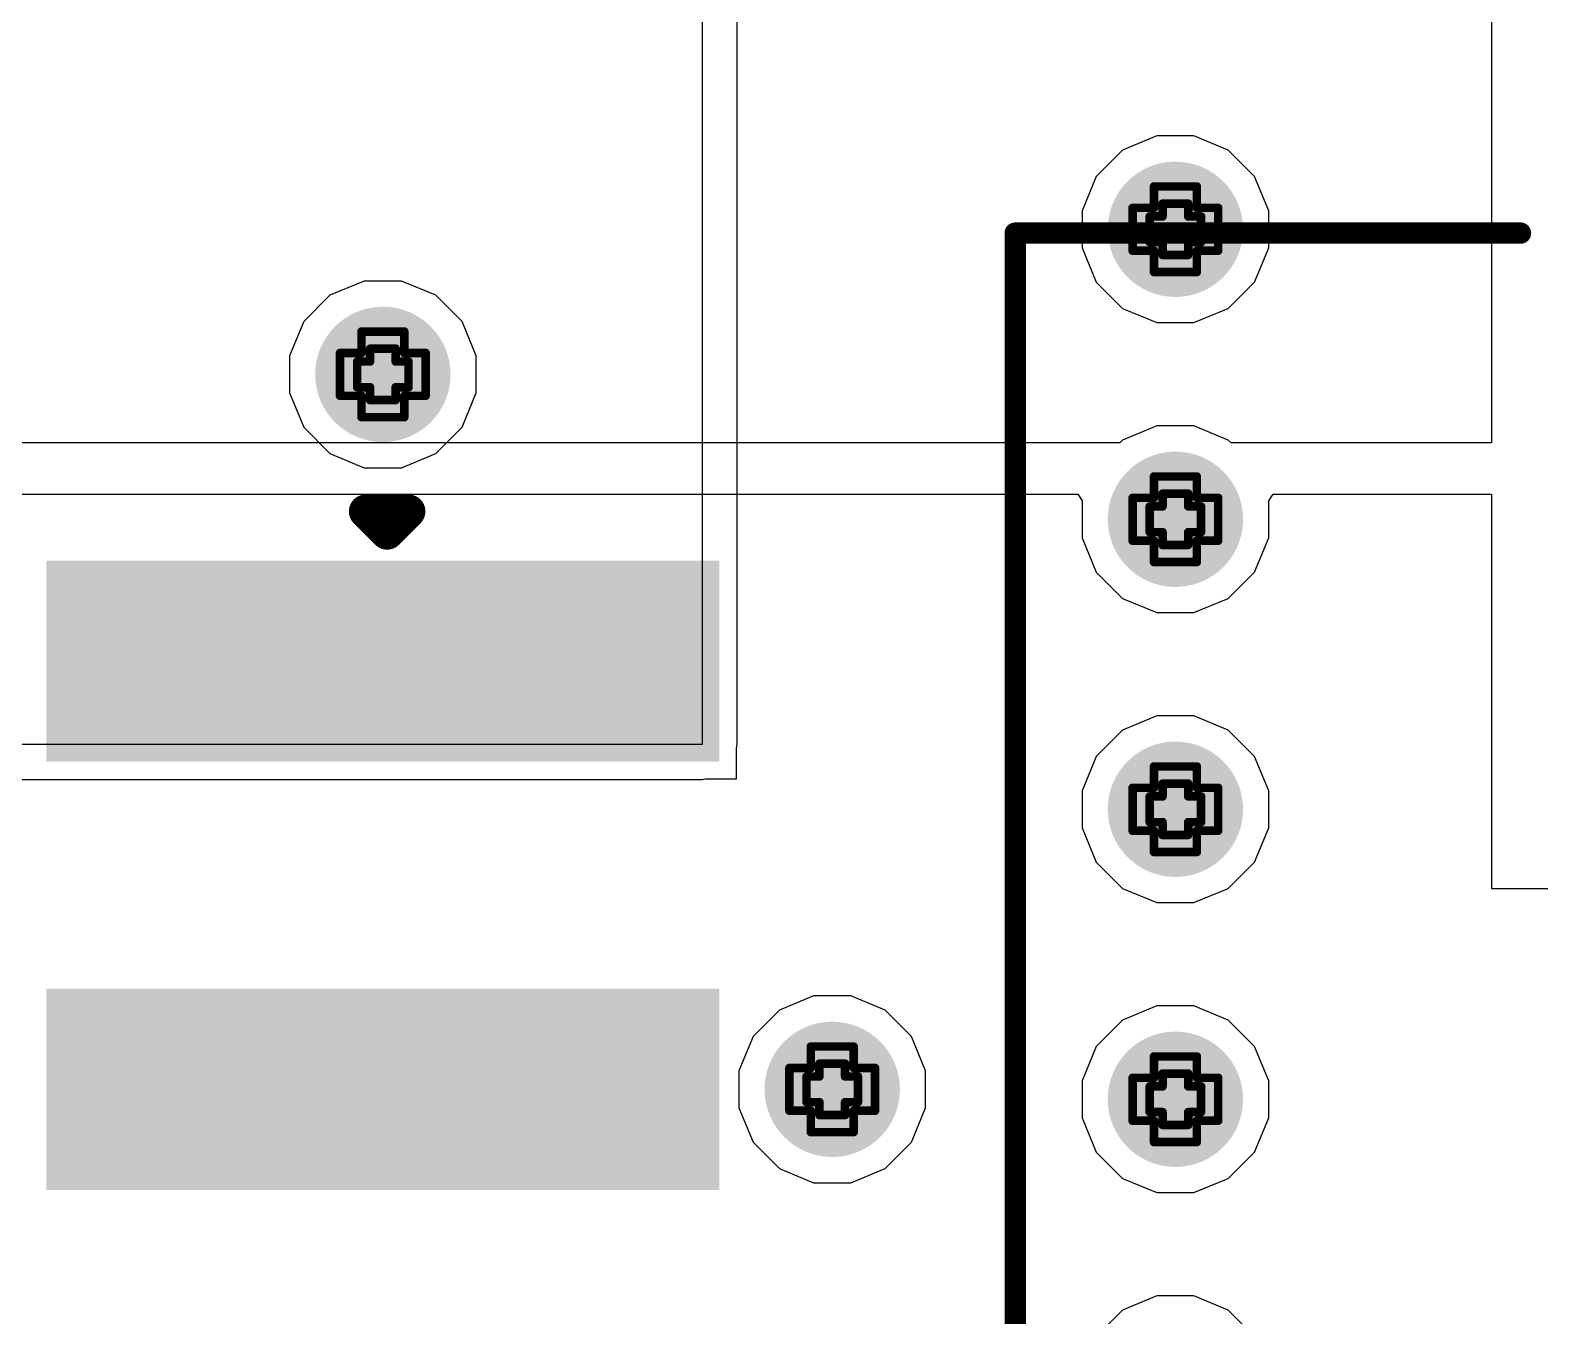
# Model space of a CAD drawing. Header units: inches. Extents: x -7 to 5163, y -3 to 5149.
# Drawn here: x 18.36 to 27.31, y 114.89 to 122.51 of the extents above; entities that cross this region are included whole.
import ezdxf

# ---------------------------------------------------------------- set-up
doc = ezdxf.new("R2010")
doc.units = ezdxf.units.IN
for name, color, linetype in [('Bottom Layer', 5, 'Continuous'), ('Bottom Solder', 6, 'Continuous'), ('Drill Drawing', 1, 'Continuous'), ('GND', 76, 'Continuous'), ('PWR', 16, 'Continuous'), ('Top Layer', 1, 'Continuous'), ('Top Overlay', 2, 'Continuous'), ('Top Paste', 8, 'Continuous'), ('Top Solder', 216, 'Continuous'), ('Via Holes', 16, 'Continuous')]:
    doc.layers.add(name, color=color, linetype=linetype)

# ---------------------------------------------------------------- blocks, each defined once
blk = doc.blocks.new('TO_263__DDPAK_3__5')
at = {"layer": 'Top Layer'}
for points in [[(-3.035, -7.335), (-3.035, -3.545), (-2.045, -3.545), (-2.045, -7.335)], [(-0.495, -7.335), (-0.495, -3.545), (0.495, -3.545), (0.495, -7.335)]]:
    blk.add_hatch(color=1, dxfattribs=at).paths.add_polyline_path(points)
at = {"layer": 'Top Paste'}
for points in [[(-3.035, -7.335), (-3.035, -3.545), (-2.045, -3.545), (-2.045, -7.335)], [(-0.495, -7.335), (-0.495, -3.545), (0.495, -3.545), (0.495, -7.335)]]:
    blk.add_hatch(color=8, dxfattribs=at).paths.add_polyline_path(points)
at = {"layer": 'Top Solder'}
for points in [[(-3.1366, -7.4366), (-3.1366, -3.4434), (-1.9434, -3.4434), (-1.9434, -7.4366)], [(-0.5966, -7.4366), (-0.5966, -3.4434), (0.5966, -3.4434), (0.5966, -7.4366)]]:
    blk.add_hatch(color=216, dxfattribs=at).paths.add_polyline_path(points)
at = {"layer": 'Top Overlay'}
for points, const_width in [([(-5.08, -1.688), (-5.08, 1.31)], 0.127), ([(5.08, -1.688), (-5.08, -1.688)], 0.127), ([(-3.302, -5.4146), (-3.429, -5.2876)], 0.2), ([(-3.429, -5.5416), (-3.429, -5.2876)], 0.2), ([(-3.429, -5.5416), (-3.302, -5.4146)], 0.2)]:
    blk.add_lwpolyline(points, dxfattribs=dict(at, const_width=const_width))
for points, const_width in [([(-5.1117, 1.31, 1), (-5.0483, 1.31, 1)], 0.0635), ([(-5.1117, -1.688, 1), (-5.0483, -1.688, 1)], 0.0635), ([(-5.1117, -1.688, 1), (-5.0483, -1.688, 1)], 0.0635), ([(-3.479, -5.2876, 1), (-3.379, -5.2876, 1)], 0.1), ([(-3.479, -5.2876, 1), (-3.379, -5.2876, 1)], 0.1), ([(-3.352, -5.4146, 1), (-3.252, -5.4146, 1)], 0.1), ([(-3.352, -5.4146, 1), (-3.252, -5.4146, 1)], 0.1), ([(-3.479, -5.5416, 1), (-3.379, -5.5416, 1)], 0.1), ([(-3.479, -5.5416, 1), (-3.379, -5.5416, 1)], 0.1)]:
    blk.add_lwpolyline(points, format="xyb", close=True, dxfattribs=dict(at, const_width=const_width))

msp = doc.modelspace()

# ---------------------------------------------------------------- hatches: boundary and pattern name
at = {"layer": 'Bottom Layer'}
h = msp.add_hatch(color=5, dxfattribs=at)
edge = h.paths.add_edge_path()
edge.add_arc((25.1501, 121.3331), 0.3, 0, 360)
h = msp.add_hatch(color=5, dxfattribs=at)
edge = h.paths.add_edge_path()
edge.add_arc((20.4477, 120.4722), 0.3, 0, 360)
h = msp.add_hatch(color=5, dxfattribs=at)
edge = h.paths.add_edge_path()
edge.add_arc((25.1501, 119.6125), 0.3, 0, 360)
h = msp.add_hatch(color=5, dxfattribs=at)
edge = h.paths.add_edge_path()
edge.add_arc((25.1501, 117.892), 0.3, 0, 360)
h = msp.add_hatch(color=5, dxfattribs=at)
edge = h.paths.add_edge_path()
edge.add_arc((23.114, 116.2304), 0.3, 0, 360)
h = msp.add_hatch(color=5, dxfattribs=at)
edge = h.paths.add_edge_path()
edge.add_arc((25.1501, 116.1715), 0.3, 0, 360)
at = {"layer": 'Bottom Solder'}
h = msp.add_hatch(color=6, dxfattribs=at)
edge = h.paths.add_edge_path()
edge.add_arc((25.1501, 121.3331), 0.4016, 0, 360)
h = msp.add_hatch(color=6, dxfattribs=at)
edge = h.paths.add_edge_path()
edge.add_arc((20.4477, 120.4722), 0.4016, 0, 360)
h = msp.add_hatch(color=6, dxfattribs=at)
edge = h.paths.add_edge_path()
edge.add_arc((25.1501, 119.6125), 0.4016, 0, 360)
h = msp.add_hatch(color=6, dxfattribs=at)
edge = h.paths.add_edge_path()
edge.add_arc((25.1501, 117.892), 0.4016, 0, 360)
h = msp.add_hatch(color=6, dxfattribs=at)
edge = h.paths.add_edge_path()
edge.add_arc((23.114, 116.2304), 0.4016, 0, 360)
h = msp.add_hatch(color=6, dxfattribs=at)
edge = h.paths.add_edge_path()
edge.add_arc((25.1501, 116.1715), 0.4016, 0, 360)
at = {"layer": 'GND'}
h = msp.add_hatch(color=76, dxfattribs=at)
edge = h.paths.add_edge_path()
edge.add_arc((25.1501, 121.3331), 0.3, 0, 360)
h = msp.add_hatch(color=76, dxfattribs=at)
edge = h.paths.add_edge_path()
edge.add_arc((20.4477, 120.4722), 0.3, 0, 360)
h = msp.add_hatch(color=76, dxfattribs=at)
edge = h.paths.add_edge_path()
edge.add_arc((25.1501, 119.6125), 0.3, 0, 360)
h = msp.add_hatch(color=76, dxfattribs=at)
edge = h.paths.add_edge_path()
edge.add_arc((25.1501, 117.892), 0.3, 0, 360)
h = msp.add_hatch(color=76, dxfattribs=at)
edge = h.paths.add_edge_path()
edge.add_arc((23.114, 116.2304), 0.3, 0, 360)
h = msp.add_hatch(color=76, dxfattribs=at)
edge = h.paths.add_edge_path()
edge.add_arc((25.1501, 116.1715), 0.3, 0, 360)
at = {"layer": 'PWR'}
h = msp.add_hatch(color=16, dxfattribs=at)
edge = h.paths.add_edge_path()
edge.add_arc((25.1501, 121.3331), 0.3, 0, 360)
h = msp.add_hatch(color=16, dxfattribs=at)
edge = h.paths.add_edge_path()
edge.add_arc((20.4477, 120.4722), 0.3, 0, 360)
h = msp.add_hatch(color=16, dxfattribs=at)
edge = h.paths.add_edge_path()
edge.add_arc((25.1501, 119.6125), 0.3, 0, 360)
h = msp.add_hatch(color=16, dxfattribs=at)
edge = h.paths.add_edge_path()
edge.add_arc((25.1501, 117.892), 0.3, 0, 360)
h = msp.add_hatch(color=16, dxfattribs=at)
edge = h.paths.add_edge_path()
edge.add_arc((23.114, 116.2304), 0.3, 0, 360)
h = msp.add_hatch(color=16, dxfattribs=at)
edge = h.paths.add_edge_path()
edge.add_arc((25.1501, 116.1715), 0.3, 0, 360)
at = {"layer": 'Top Layer'}
h = msp.add_hatch(color=1, dxfattribs=at)
edge = h.paths.add_edge_path()
edge.add_arc((25.1501, 121.3331), 0.3, 0, 360)
h = msp.add_hatch(color=1, dxfattribs=at)
edge = h.paths.add_edge_path()
edge.add_arc((20.4477, 120.4722), 0.3, 0, 360)
h = msp.add_hatch(color=1, dxfattribs=at)
edge = h.paths.add_edge_path()
edge.add_arc((25.1501, 119.6125), 0.3, 0, 360)
h = msp.add_hatch(color=1, dxfattribs=at)
edge = h.paths.add_edge_path()
edge.add_arc((25.1501, 117.892), 0.3, 0, 360)
h = msp.add_hatch(color=1, dxfattribs=at)
edge = h.paths.add_edge_path()
edge.add_arc((23.114, 116.2304), 0.3, 0, 360)
h = msp.add_hatch(color=1, dxfattribs=at)
edge = h.paths.add_edge_path()
edge.add_arc((25.1501, 116.1715), 0.3, 0, 360)
at = {"layer": 'Top Solder'}
h = msp.add_hatch(color=216, dxfattribs=at)
edge = h.paths.add_edge_path()
edge.add_arc((25.1501, 121.3331), 0.4016, 0, 360)
h = msp.add_hatch(color=216, dxfattribs=at)
edge = h.paths.add_edge_path()
edge.add_arc((20.4477, 120.4722), 0.4016, 0, 360)
h = msp.add_hatch(color=216, dxfattribs=at)
edge = h.paths.add_edge_path()
edge.add_arc((25.1501, 119.6125), 0.4016, 0, 360)
h = msp.add_hatch(color=216, dxfattribs=at)
edge = h.paths.add_edge_path()
edge.add_arc((25.1501, 117.892), 0.4016, 0, 360)
h = msp.add_hatch(color=216, dxfattribs=at)
edge = h.paths.add_edge_path()
edge.add_arc((23.114, 116.2304), 0.4016, 0, 360)
h = msp.add_hatch(color=216, dxfattribs=at)
edge = h.paths.add_edge_path()
edge.add_arc((25.1501, 116.1715), 0.4016, 0, 360)
at = {"layer": 'Via Holes'}
h = msp.add_hatch(color=7, dxfattribs=at)
edge = h.paths.add_edge_path()
edge.add_arc((25.1501, 121.3331), 0.15, 0, 360)
h = msp.add_hatch(color=7, dxfattribs=at)
edge = h.paths.add_edge_path()
edge.add_arc((20.4477, 120.4722), 0.15, 0, 360)
h = msp.add_hatch(color=7, dxfattribs=at)
edge = h.paths.add_edge_path()
edge.add_arc((25.1501, 119.6125), 0.15, 0, 360)
h = msp.add_hatch(color=7, dxfattribs=at)
edge = h.paths.add_edge_path()
edge.add_arc((25.1501, 117.892), 0.15, 0, 360)
h = msp.add_hatch(color=7, dxfattribs=at)
edge = h.paths.add_edge_path()
edge.add_arc((23.114, 116.2304), 0.15, 0, 360)
h = msp.add_hatch(color=7, dxfattribs=at)
edge = h.paths.add_edge_path()
edge.add_arc((25.1501, 116.1715), 0.15, 0, 360)

# ---------------------------------------------------------------- linework, layer by layer
at = {"layer": 'Bottom Layer'}
for p, q in [((20.3375, 121.0262), (20.1338, 120.9419)), ((20.5579, 121.0262), (20.3375, 121.0262)), ((20.7615, 120.9419), (20.5579, 121.0262)), ((20.1338, 120.9419), (19.978, 120.786)), ((20.9173, 120.786), (20.7615, 120.9419)), ((19.978, 120.786), (19.8937, 120.5824)), ((21.0017, 120.5824), (20.9173, 120.786)), ((19.8937, 120.5824), (19.8937, 120.362)), ((21.0017, 120.362), (21.0017, 120.5824)), ((19.8937, 120.362), (19.978, 120.1584)), ((20.9173, 120.1584), (21.0017, 120.362)), ((19.978, 120.1584), (20.1338, 120.0025)), ((20.7615, 120.0025), (20.9173, 120.1584)), ((20.1338, 120.0025), (20.3375, 119.9182)), ((20.5579, 119.9182), (20.7615, 120.0025)), ((20.3375, 119.9182), (20.5579, 119.9182))]:
    msp.add_line(p, q, dxfattribs=at)
at = {"layer": 'Drill Drawing', "const_width": 0.0508}
for points in [[(25.0231, 121.4601), (25.0231, 121.5871)], [(25.0231, 121.5871), (25.2771, 121.5871)], [(25.2771, 121.4601), (25.2771, 121.5871)], [(24.8961, 121.2061), (24.8961, 121.4601)], [(24.8961, 121.4601), (25.0231, 121.4601)], [(25.0739, 121.4093), (25.0739, 121.4855)], [(25.0739, 121.4855), (25.2263, 121.4855)], [(25.2263, 121.4093), (25.2263, 121.4855)], [(25.2771, 121.4601), (25.4041, 121.4601)], [(25.4041, 121.2061), (25.4041, 121.4601)], [(24.9977, 121.2569), (24.9977, 121.4093)], [(24.9977, 121.4093), (25.0739, 121.4093)], [(25.2263, 121.4093), (25.3025, 121.4093)], [(25.3025, 121.2569), (25.3025, 121.4093)], [(24.9977, 121.2569), (25.0739, 121.2569)], [(25.0739, 121.1807), (25.0739, 121.2569)], [(25.2263, 121.2569), (25.3025, 121.2569)], [(25.2263, 121.1807), (25.2263, 121.2569)], [(24.8961, 121.2061), (25.0231, 121.2061)], [(25.0231, 121.0791), (25.0231, 121.2061)], [(25.0739, 121.1807), (25.2263, 121.1807)], [(25.2771, 121.2061), (25.4041, 121.2061)], [(25.2771, 121.0791), (25.2771, 121.2061)], [(25.0231, 121.0791), (25.2771, 121.0791)], [(20.3207, 120.5992), (20.3207, 120.7262)], [(20.3207, 120.7262), (20.5747, 120.7262)], [(20.5747, 120.5992), (20.5747, 120.7262)], [(20.1937, 120.3452), (20.1937, 120.5992)], [(20.1937, 120.5992), (20.3207, 120.5992)], [(20.2953, 120.396), (20.2953, 120.5484)], [(20.2953, 120.5484), (20.3715, 120.5484)], [(20.3715, 120.5484), (20.3715, 120.6246)], [(20.3715, 120.6246), (20.5239, 120.6246)], [(20.5239, 120.5484), (20.5239, 120.6246)], [(20.5239, 120.5484), (20.6001, 120.5484)], [(20.5747, 120.5992), (20.7017, 120.5992)], [(20.6001, 120.396), (20.6001, 120.5484)], [(20.7017, 120.3452), (20.7017, 120.5992)], [(20.2953, 120.396), (20.3715, 120.396)], [(20.3715, 120.3198), (20.3715, 120.396)], [(20.5239, 120.396), (20.6001, 120.396)], [(20.5239, 120.3198), (20.5239, 120.396)], [(20.1937, 120.3452), (20.3207, 120.3452)], [(20.3207, 120.2182), (20.3207, 120.3452)], [(20.3715, 120.3198), (20.5239, 120.3198)], [(20.5747, 120.3452), (20.7017, 120.3452)], [(20.5747, 120.2182), (20.5747, 120.3452)], [(20.3207, 120.2182), (20.5747, 120.2182)], [(25.0231, 119.7395), (25.0231, 119.8665)], [(25.0231, 119.8665), (25.2771, 119.8665)], [(25.2771, 119.7395), (25.2771, 119.8665)], [(24.8961, 119.4855), (24.8961, 119.7395)], [(24.8961, 119.7395), (25.0231, 119.7395)], [(25.0739, 119.6887), (25.0739, 119.7649)], [(25.0739, 119.7649), (25.2263, 119.7649)], [(25.2263, 119.6887), (25.2263, 119.7649)], [(25.2771, 119.7395), (25.4041, 119.7395)], [(25.4041, 119.4855), (25.4041, 119.7395)], [(24.9977, 119.5363), (24.9977, 119.6887)], [(24.9977, 119.6887), (25.0739, 119.6887)], [(25.2263, 119.6887), (25.3025, 119.6887)], [(25.3025, 119.5363), (25.3025, 119.6887)], [(24.8961, 119.4855), (25.0231, 119.4855)], [(24.9977, 119.5363), (25.0739, 119.5363)], [(25.0231, 119.3585), (25.0231, 119.4855)], [(25.0739, 119.4601), (25.0739, 119.5363)], [(25.2263, 119.5363), (25.3025, 119.5363)], [(25.2263, 119.4601), (25.2263, 119.5363)], [(25.2771, 119.4855), (25.4041, 119.4855)], [(25.2771, 119.3585), (25.2771, 119.4855)], [(25.0739, 119.4601), (25.2263, 119.4601)], [(25.0231, 119.3585), (25.2771, 119.3585)], [(25.0231, 118.019), (25.0231, 118.146)], [(25.0231, 118.146), (25.2771, 118.146)], [(25.2771, 118.019), (25.2771, 118.146)], [(25.0739, 117.9682), (25.0739, 118.0444)], [(25.0739, 118.0444), (25.2263, 118.0444)], [(25.2263, 117.9682), (25.2263, 118.0444)], [(24.8961, 117.765), (24.8961, 118.019)], [(24.8961, 118.019), (25.0231, 118.019)], [(24.9977, 117.8158), (24.9977, 117.9682)], [(24.9977, 117.9682), (25.0739, 117.9682)], [(25.2263, 117.9682), (25.3025, 117.9682)], [(25.2771, 118.019), (25.4041, 118.019)], [(25.3025, 117.8158), (25.3025, 117.9682)], [(25.4041, 117.765), (25.4041, 118.019)], [(24.8961, 117.765), (25.0231, 117.765)], [(24.9977, 117.8158), (25.0739, 117.8158)], [(25.0231, 117.638), (25.0231, 117.765)], [(25.0739, 117.7396), (25.0739, 117.8158)], [(25.2263, 117.8158), (25.3025, 117.8158)], [(25.2263, 117.7396), (25.2263, 117.8158)], [(25.2771, 117.765), (25.4041, 117.765)], [(25.2771, 117.638), (25.2771, 117.765)], [(25.0739, 117.7396), (25.2263, 117.7396)], [(25.0231, 117.638), (25.2771, 117.638)], [(22.987, 116.3574), (22.987, 116.4844)], [(22.987, 116.4844), (23.241, 116.4844)], [(23.241, 116.3574), (23.241, 116.4844)], [(25.0231, 116.2985), (25.0231, 116.4255)], [(25.0231, 116.4255), (25.2771, 116.4255)], [(25.2771, 116.2985), (25.2771, 116.4255)], [(22.86, 116.1034), (22.86, 116.3574)], [(22.86, 116.3574), (22.987, 116.3574)], [(23.0378, 116.3066), (23.0378, 116.3828)], [(23.0378, 116.3828), (23.1902, 116.3828)], [(23.1902, 116.3066), (23.1902, 116.3828)], [(23.241, 116.3574), (23.368, 116.3574)], [(23.368, 116.1034), (23.368, 116.3574)], [(22.9616, 116.1542), (22.9616, 116.3066)], [(22.9616, 116.3066), (23.0378, 116.3066)], [(23.1902, 116.3066), (23.2664, 116.3066)], [(23.2664, 116.1542), (23.2664, 116.3066)], [(24.8961, 116.0445), (24.8961, 116.2985)], [(24.8961, 116.2985), (25.0231, 116.2985)], [(24.9977, 116.0953), (24.9977, 116.2477)], [(24.9977, 116.2477), (25.0739, 116.2477)], [(25.0739, 116.2477), (25.0739, 116.3239)], [(25.0739, 116.3239), (25.2263, 116.3239)], [(25.2263, 116.2477), (25.2263, 116.3239)], [(25.2263, 116.2477), (25.3025, 116.2477)], [(25.2771, 116.2985), (25.4041, 116.2985)], [(25.3025, 116.0953), (25.3025, 116.2477)], [(25.4041, 116.0445), (25.4041, 116.2985)], [(22.9616, 116.1542), (23.0378, 116.1542)], [(23.0378, 116.078), (23.0378, 116.1542)], [(23.1902, 116.1542), (23.2664, 116.1542)], [(23.1902, 116.078), (23.1902, 116.1542)], [(22.86, 116.1034), (22.987, 116.1034)], [(22.987, 115.9764), (22.987, 116.1034)], [(23.0378, 116.078), (23.1902, 116.078)], [(23.241, 116.1034), (23.368, 116.1034)], [(23.241, 115.9764), (23.241, 116.1034)], [(24.9977, 116.0953), (25.0739, 116.0953)], [(25.0739, 116.0191), (25.0739, 116.0953)], [(25.2263, 116.0953), (25.3025, 116.0953)], [(25.2263, 116.0191), (25.2263, 116.0953)], [(22.987, 115.9764), (23.241, 115.9764)], [(24.8961, 116.0445), (25.0231, 116.0445)], [(25.0231, 115.9175), (25.0231, 116.0445)], [(25.0739, 116.0191), (25.2263, 116.0191)], [(25.2771, 116.0445), (25.4041, 116.0445)], [(25.2771, 115.9175), (25.2771, 116.0445)], [(25.0231, 115.9175), (25.2771, 115.9175)]]:
    msp.add_lwpolyline(points, dxfattribs=at)
at = {"layer": 'Drill Drawing', "const_width": 0.0254}
for points in [[(25.0104, 121.5871, 1), (25.0358, 121.5871, 1)], [(25.0104, 121.5871, 1), (25.0358, 121.5871, 1)], [(25.2644, 121.5871, 1), (25.2898, 121.5871, 1)], [(25.2644, 121.5871, 1), (25.2898, 121.5871, 1)], [(24.8834, 121.4601, 1), (24.9088, 121.4601, 1)], [(24.8834, 121.4601, 1), (24.9088, 121.4601, 1)], [(25.0104, 121.4601, 1), (25.0358, 121.4601, 1)], [(25.0104, 121.4601, 1), (25.0358, 121.4601, 1)], [(25.0612, 121.4855, 1), (25.0866, 121.4855, 1)], [(25.0612, 121.4855, 1), (25.0866, 121.4855, 1)], [(25.2136, 121.4855, 1), (25.239, 121.4855, 1)], [(25.2136, 121.4855, 1), (25.239, 121.4855, 1)], [(25.2644, 121.4601, 1), (25.2898, 121.4601, 1)], [(25.2644, 121.4601, 1), (25.2898, 121.4601, 1)], [(25.3914, 121.4601, 1), (25.4168, 121.4601, 1)], [(25.3914, 121.4601, 1), (25.4168, 121.4601, 1)], [(24.985, 121.4093, 1), (25.0104, 121.4093, 1)], [(24.985, 121.4093, 1), (25.0104, 121.4093, 1)], [(25.0612, 121.4093, 1), (25.0866, 121.4093, 1)], [(25.0612, 121.4093, 1), (25.0866, 121.4093, 1)], [(25.2136, 121.4093, 1), (25.239, 121.4093, 1)], [(25.2136, 121.4093, 1), (25.239, 121.4093, 1)], [(25.2898, 121.4093, 1), (25.3152, 121.4093, 1)], [(25.2898, 121.4093, 1), (25.3152, 121.4093, 1)], [(24.985, 121.2569, 1), (25.0104, 121.2569, 1)], [(24.985, 121.2569, 1), (25.0104, 121.2569, 1)], [(25.0612, 121.2569, 1), (25.0866, 121.2569, 1)], [(25.0612, 121.2569, 1), (25.0866, 121.2569, 1)], [(25.2136, 121.2569, 1), (25.239, 121.2569, 1)], [(25.2136, 121.2569, 1), (25.239, 121.2569, 1)], [(25.2898, 121.2569, 1), (25.3152, 121.2569, 1)], [(25.2898, 121.2569, 1), (25.3152, 121.2569, 1)], [(24.8834, 121.2061, 1), (24.9088, 121.2061, 1)], [(24.8834, 121.2061, 1), (24.9088, 121.2061, 1)], [(25.0104, 121.2061, 1), (25.0358, 121.2061, 1)], [(25.0104, 121.2061, 1), (25.0358, 121.2061, 1)], [(25.0612, 121.1807, 1), (25.0866, 121.1807, 1)], [(25.0612, 121.1807, 1), (25.0866, 121.1807, 1)], [(25.2136, 121.1807, 1), (25.239, 121.1807, 1)], [(25.2136, 121.1807, 1), (25.239, 121.1807, 1)], [(25.2644, 121.2061, 1), (25.2898, 121.2061, 1)], [(25.2644, 121.2061, 1), (25.2898, 121.2061, 1)], [(25.3914, 121.2061, 1), (25.4168, 121.2061, 1)], [(25.3914, 121.2061, 1), (25.4168, 121.2061, 1)], [(25.0104, 121.0791, 1), (25.0358, 121.0791, 1)], [(25.0104, 121.0791, 1), (25.0358, 121.0791, 1)], [(25.2644, 121.0791, 1), (25.2898, 121.0791, 1)], [(25.2644, 121.0791, 1), (25.2898, 121.0791, 1)], [(20.308, 120.7262, 1), (20.3334, 120.7262, 1)], [(20.308, 120.7262, 1), (20.3334, 120.7262, 1)], [(20.562, 120.7262, 1), (20.5874, 120.7262, 1)], [(20.562, 120.7262, 1), (20.5874, 120.7262, 1)], [(20.181, 120.5992, 1), (20.2064, 120.5992, 1)], [(20.181, 120.5992, 1), (20.2064, 120.5992, 1)], [(20.2826, 120.5484, 1), (20.308, 120.5484, 1)], [(20.2826, 120.5484, 1), (20.308, 120.5484, 1)], [(20.308, 120.5992, 1), (20.3334, 120.5992, 1)], [(20.308, 120.5992, 1), (20.3334, 120.5992, 1)], [(20.3588, 120.6246, 1), (20.3842, 120.6246, 1)], [(20.3588, 120.6246, 1), (20.3842, 120.6246, 1)], [(20.3588, 120.5484, 1), (20.3842, 120.5484, 1)], [(20.3588, 120.5484, 1), (20.3842, 120.5484, 1)], [(20.5112, 120.6246, 1), (20.5366, 120.6246, 1)], [(20.5112, 120.6246, 1), (20.5366, 120.6246, 1)], [(20.5112, 120.5484, 1), (20.5366, 120.5484, 1)], [(20.5112, 120.5484, 1), (20.5366, 120.5484, 1)], [(20.562, 120.5992, 1), (20.5874, 120.5992, 1)], [(20.562, 120.5992, 1), (20.5874, 120.5992, 1)], [(20.5874, 120.5484, 1), (20.6128, 120.5484, 1)], [(20.5874, 120.5484, 1), (20.6128, 120.5484, 1)], [(20.689, 120.5992, 1), (20.7144, 120.5992, 1)], [(20.689, 120.5992, 1), (20.7144, 120.5992, 1)], [(20.2826, 120.396, 1), (20.308, 120.396, 1)], [(20.2826, 120.396, 1), (20.308, 120.396, 1)], [(20.3588, 120.396, 1), (20.3842, 120.396, 1)], [(20.3588, 120.396, 1), (20.3842, 120.396, 1)], [(20.5112, 120.396, 1), (20.5366, 120.396, 1)], [(20.5112, 120.396, 1), (20.5366, 120.396, 1)], [(20.5874, 120.396, 1), (20.6128, 120.396, 1)], [(20.5874, 120.396, 1), (20.6128, 120.396, 1)], [(20.181, 120.3452, 1), (20.2064, 120.3452, 1)], [(20.181, 120.3452, 1), (20.2064, 120.3452, 1)], [(20.308, 120.3452, 1), (20.3334, 120.3452, 1)], [(20.308, 120.3452, 1), (20.3334, 120.3452, 1)], [(20.3588, 120.3198, 1), (20.3842, 120.3198, 1)], [(20.3588, 120.3198, 1), (20.3842, 120.3198, 1)], [(20.5112, 120.3198, 1), (20.5366, 120.3198, 1)], [(20.5112, 120.3198, 1), (20.5366, 120.3198, 1)], [(20.562, 120.3452, 1), (20.5874, 120.3452, 1)], [(20.562, 120.3452, 1), (20.5874, 120.3452, 1)], [(20.689, 120.3452, 1), (20.7144, 120.3452, 1)], [(20.689, 120.3452, 1), (20.7144, 120.3452, 1)], [(20.308, 120.2182, 1), (20.3334, 120.2182, 1)], [(20.308, 120.2182, 1), (20.3334, 120.2182, 1)], [(20.562, 120.2182, 1), (20.5874, 120.2182, 1)], [(20.562, 120.2182, 1), (20.5874, 120.2182, 1)], [(25.0104, 119.8665, 1), (25.0358, 119.8665, 1)], [(25.0104, 119.8665, 1), (25.0358, 119.8665, 1)], [(25.2644, 119.8665, 1), (25.2898, 119.8665, 1)], [(25.2644, 119.8665, 1), (25.2898, 119.8665, 1)], [(24.8834, 119.7395, 1), (24.9088, 119.7395, 1)], [(24.8834, 119.7395, 1), (24.9088, 119.7395, 1)], [(25.0104, 119.7395, 1), (25.0358, 119.7395, 1)], [(25.0104, 119.7395, 1), (25.0358, 119.7395, 1)], [(25.0612, 119.7649, 1), (25.0866, 119.7649, 1)], [(25.0612, 119.7649, 1), (25.0866, 119.7649, 1)], [(25.2136, 119.7649, 1), (25.239, 119.7649, 1)], [(25.2136, 119.7649, 1), (25.239, 119.7649, 1)], [(25.2644, 119.7395, 1), (25.2898, 119.7395, 1)], [(25.2644, 119.7395, 1), (25.2898, 119.7395, 1)], [(25.3914, 119.7395, 1), (25.4168, 119.7395, 1)], [(25.3914, 119.7395, 1), (25.4168, 119.7395, 1)], [(24.985, 119.6887, 1), (25.0104, 119.6887, 1)], [(24.985, 119.6887, 1), (25.0104, 119.6887, 1)], [(25.0612, 119.6887, 1), (25.0866, 119.6887, 1)], [(25.0612, 119.6887, 1), (25.0866, 119.6887, 1)], [(25.2136, 119.6887, 1), (25.239, 119.6887, 1)], [(25.2136, 119.6887, 1), (25.239, 119.6887, 1)], [(25.2898, 119.6887, 1), (25.3152, 119.6887, 1)], [(25.2898, 119.6887, 1), (25.3152, 119.6887, 1)], [(24.8834, 119.4855, 1), (24.9088, 119.4855, 1)], [(24.8834, 119.4855, 1), (24.9088, 119.4855, 1)], [(24.985, 119.5363, 1), (25.0104, 119.5363, 1)], [(24.985, 119.5363, 1), (25.0104, 119.5363, 1)], [(25.0104, 119.4855, 1), (25.0358, 119.4855, 1)], [(25.0104, 119.4855, 1), (25.0358, 119.4855, 1)], [(25.0612, 119.5363, 1), (25.0866, 119.5363, 1)], [(25.0612, 119.5363, 1), (25.0866, 119.5363, 1)], [(25.2136, 119.5363, 1), (25.239, 119.5363, 1)], [(25.2136, 119.5363, 1), (25.239, 119.5363, 1)], [(25.2644, 119.4855, 1), (25.2898, 119.4855, 1)], [(25.2644, 119.4855, 1), (25.2898, 119.4855, 1)], [(25.2898, 119.5363, 1), (25.3152, 119.5363, 1)], [(25.2898, 119.5363, 1), (25.3152, 119.5363, 1)], [(25.3914, 119.4855, 1), (25.4168, 119.4855, 1)], [(25.3914, 119.4855, 1), (25.4168, 119.4855, 1)], [(25.0612, 119.4601, 1), (25.0866, 119.4601, 1)], [(25.0612, 119.4601, 1), (25.0866, 119.4601, 1)], [(25.2136, 119.4601, 1), (25.239, 119.4601, 1)], [(25.2136, 119.4601, 1), (25.239, 119.4601, 1)], [(25.0104, 119.3585, 1), (25.0358, 119.3585, 1)], [(25.0104, 119.3585, 1), (25.0358, 119.3585, 1)], [(25.2644, 119.3585, 1), (25.2898, 119.3585, 1)], [(25.2644, 119.3585, 1), (25.2898, 119.3585, 1)], [(25.0104, 118.146, 1), (25.0358, 118.146, 1)], [(25.0104, 118.146, 1), (25.0358, 118.146, 1)], [(25.2644, 118.146, 1), (25.2898, 118.146, 1)], [(25.2644, 118.146, 1), (25.2898, 118.146, 1)], [(25.0612, 118.0444, 1), (25.0866, 118.0444, 1)], [(25.0612, 118.0444, 1), (25.0866, 118.0444, 1)], [(25.2136, 118.0444, 1), (25.239, 118.0444, 1)], [(25.2136, 118.0444, 1), (25.239, 118.0444, 1)], [(24.8834, 118.019, 1), (24.9088, 118.019, 1)], [(24.8834, 118.019, 1), (24.9088, 118.019, 1)], [(24.985, 117.9682, 1), (25.0104, 117.9682, 1)], [(24.985, 117.9682, 1), (25.0104, 117.9682, 1)], [(25.0104, 118.019, 1), (25.0358, 118.019, 1)], [(25.0104, 118.019, 1), (25.0358, 118.019, 1)], [(25.0612, 117.9682, 1), (25.0866, 117.9682, 1)], [(25.0612, 117.9682, 1), (25.0866, 117.9682, 1)], [(25.2136, 117.9682, 1), (25.239, 117.9682, 1)], [(25.2136, 117.9682, 1), (25.239, 117.9682, 1)], [(25.2644, 118.019, 1), (25.2898, 118.019, 1)], [(25.2644, 118.019, 1), (25.2898, 118.019, 1)], [(25.2898, 117.9682, 1), (25.3152, 117.9682, 1)], [(25.2898, 117.9682, 1), (25.3152, 117.9682, 1)], [(25.3914, 118.019, 1), (25.4168, 118.019, 1)], [(25.3914, 118.019, 1), (25.4168, 118.019, 1)], [(24.8834, 117.765, 1), (24.9088, 117.765, 1)], [(24.8834, 117.765, 1), (24.9088, 117.765, 1)], [(24.985, 117.8158, 1), (25.0104, 117.8158, 1)], [(24.985, 117.8158, 1), (25.0104, 117.8158, 1)], [(25.0104, 117.765, 1), (25.0358, 117.765, 1)], [(25.0104, 117.765, 1), (25.0358, 117.765, 1)], [(25.0612, 117.8158, 1), (25.0866, 117.8158, 1)], [(25.0612, 117.8158, 1), (25.0866, 117.8158, 1)], [(25.2136, 117.8158, 1), (25.239, 117.8158, 1)], [(25.2136, 117.8158, 1), (25.239, 117.8158, 1)], [(25.2644, 117.765, 1), (25.2898, 117.765, 1)], [(25.2644, 117.765, 1), (25.2898, 117.765, 1)], [(25.2898, 117.8158, 1), (25.3152, 117.8158, 1)], [(25.2898, 117.8158, 1), (25.3152, 117.8158, 1)], [(25.3914, 117.765, 1), (25.4168, 117.765, 1)], [(25.3914, 117.765, 1), (25.4168, 117.765, 1)], [(25.0612, 117.7396, 1), (25.0866, 117.7396, 1)], [(25.0612, 117.7396, 1), (25.0866, 117.7396, 1)], [(25.2136, 117.7396, 1), (25.239, 117.7396, 1)], [(25.2136, 117.7396, 1), (25.239, 117.7396, 1)], [(25.0104, 117.638, 1), (25.0358, 117.638, 1)], [(25.0104, 117.638, 1), (25.0358, 117.638, 1)], [(25.2644, 117.638, 1), (25.2898, 117.638, 1)], [(25.2644, 117.638, 1), (25.2898, 117.638, 1)], [(22.9743, 116.4844, 1), (22.9997, 116.4844, 1)], [(22.9743, 116.4844, 1), (22.9997, 116.4844, 1)], [(23.2283, 116.4844, 1), (23.2537, 116.4844, 1)], [(23.2283, 116.4844, 1), (23.2537, 116.4844, 1)], [(25.0104, 116.4255, 1), (25.0358, 116.4255, 1)], [(25.0104, 116.4255, 1), (25.0358, 116.4255, 1)], [(25.2644, 116.4255, 1), (25.2898, 116.4255, 1)], [(25.2644, 116.4255, 1), (25.2898, 116.4255, 1)], [(22.8473, 116.3574, 1), (22.8727, 116.3574, 1)], [(22.8473, 116.3574, 1), (22.8727, 116.3574, 1)], [(22.9743, 116.3574, 1), (22.9997, 116.3574, 1)], [(22.9743, 116.3574, 1), (22.9997, 116.3574, 1)], [(23.0251, 116.3828, 1), (23.0505, 116.3828, 1)], [(23.0251, 116.3828, 1), (23.0505, 116.3828, 1)], [(23.1775, 116.3828, 1), (23.2029, 116.3828, 1)], [(23.1775, 116.3828, 1), (23.2029, 116.3828, 1)], [(23.2283, 116.3574, 1), (23.2537, 116.3574, 1)], [(23.2283, 116.3574, 1), (23.2537, 116.3574, 1)], [(23.3553, 116.3574, 1), (23.3807, 116.3574, 1)], [(23.3553, 116.3574, 1), (23.3807, 116.3574, 1)], [(22.9489, 116.3066, 1), (22.9743, 116.3066, 1)], [(22.9489, 116.3066, 1), (22.9743, 116.3066, 1)], [(23.0251, 116.3066, 1), (23.0505, 116.3066, 1)], [(23.0251, 116.3066, 1), (23.0505, 116.3066, 1)], [(23.1775, 116.3066, 1), (23.2029, 116.3066, 1)], [(23.1775, 116.3066, 1), (23.2029, 116.3066, 1)], [(23.2537, 116.3066, 1), (23.2791, 116.3066, 1)], [(23.2537, 116.3066, 1), (23.2791, 116.3066, 1)], [(24.8834, 116.2985, 1), (24.9088, 116.2985, 1)], [(24.8834, 116.2985, 1), (24.9088, 116.2985, 1)], [(24.985, 116.2477, 1), (25.0104, 116.2477, 1)], [(24.985, 116.2477, 1), (25.0104, 116.2477, 1)], [(25.0104, 116.2985, 1), (25.0358, 116.2985, 1)], [(25.0104, 116.2985, 1), (25.0358, 116.2985, 1)], [(25.0612, 116.3239, 1), (25.0866, 116.3239, 1)], [(25.0612, 116.3239, 1), (25.0866, 116.3239, 1)], [(25.0612, 116.2477, 1), (25.0866, 116.2477, 1)], [(25.0612, 116.2477, 1), (25.0866, 116.2477, 1)], [(25.2136, 116.3239, 1), (25.239, 116.3239, 1)], [(25.2136, 116.3239, 1), (25.239, 116.3239, 1)], [(25.2136, 116.2477, 1), (25.239, 116.2477, 1)], [(25.2136, 116.2477, 1), (25.239, 116.2477, 1)], [(25.2644, 116.2985, 1), (25.2898, 116.2985, 1)], [(25.2644, 116.2985, 1), (25.2898, 116.2985, 1)], [(25.2898, 116.2477, 1), (25.3152, 116.2477, 1)], [(25.2898, 116.2477, 1), (25.3152, 116.2477, 1)], [(25.3914, 116.2985, 1), (25.4168, 116.2985, 1)], [(25.3914, 116.2985, 1), (25.4168, 116.2985, 1)], [(22.9489, 116.1542, 1), (22.9743, 116.1542, 1)], [(22.9489, 116.1542, 1), (22.9743, 116.1542, 1)], [(23.0251, 116.1542, 1), (23.0505, 116.1542, 1)], [(23.0251, 116.1542, 1), (23.0505, 116.1542, 1)], [(23.1775, 116.1542, 1), (23.2029, 116.1542, 1)], [(23.1775, 116.1542, 1), (23.2029, 116.1542, 1)], [(23.2537, 116.1542, 1), (23.2791, 116.1542, 1)], [(23.2537, 116.1542, 1), (23.2791, 116.1542, 1)], [(22.8473, 116.1034, 1), (22.8727, 116.1034, 1)], [(22.8473, 116.1034, 1), (22.8727, 116.1034, 1)], [(22.9743, 116.1034, 1), (22.9997, 116.1034, 1)], [(22.9743, 116.1034, 1), (22.9997, 116.1034, 1)], [(23.0251, 116.078, 1), (23.0505, 116.078, 1)], [(23.0251, 116.078, 1), (23.0505, 116.078, 1)], [(23.1775, 116.078, 1), (23.2029, 116.078, 1)], [(23.1775, 116.078, 1), (23.2029, 116.078, 1)], [(23.2283, 116.1034, 1), (23.2537, 116.1034, 1)], [(23.2283, 116.1034, 1), (23.2537, 116.1034, 1)], [(23.3553, 116.1034, 1), (23.3807, 116.1034, 1)], [(23.3553, 116.1034, 1), (23.3807, 116.1034, 1)], [(24.985, 116.0953, 1), (25.0104, 116.0953, 1)], [(24.985, 116.0953, 1), (25.0104, 116.0953, 1)], [(25.0612, 116.0953, 1), (25.0866, 116.0953, 1)], [(25.0612, 116.0953, 1), (25.0866, 116.0953, 1)], [(25.2136, 116.0953, 1), (25.239, 116.0953, 1)], [(25.2136, 116.0953, 1), (25.239, 116.0953, 1)], [(25.2898, 116.0953, 1), (25.3152, 116.0953, 1)], [(25.2898, 116.0953, 1), (25.3152, 116.0953, 1)], [(22.9743, 115.9764, 1), (22.9997, 115.9764, 1)], [(22.9743, 115.9764, 1), (22.9997, 115.9764, 1)], [(23.2283, 115.9764, 1), (23.2537, 115.9764, 1)], [(23.2283, 115.9764, 1), (23.2537, 115.9764, 1)], [(24.8834, 116.0445, 1), (24.9088, 116.0445, 1)], [(24.8834, 116.0445, 1), (24.9088, 116.0445, 1)], [(25.0104, 116.0445, 1), (25.0358, 116.0445, 1)], [(25.0104, 116.0445, 1), (25.0358, 116.0445, 1)], [(25.0612, 116.0191, 1), (25.0866, 116.0191, 1)], [(25.0612, 116.0191, 1), (25.0866, 116.0191, 1)], [(25.2136, 116.0191, 1), (25.239, 116.0191, 1)], [(25.2136, 116.0191, 1), (25.239, 116.0191, 1)], [(25.2644, 116.0445, 1), (25.2898, 116.0445, 1)], [(25.2644, 116.0445, 1), (25.2898, 116.0445, 1)], [(25.3914, 116.0445, 1), (25.4168, 116.0445, 1)], [(25.3914, 116.0445, 1), (25.4168, 116.0445, 1)], [(25.0104, 115.9175, 1), (25.0358, 115.9175, 1)], [(25.0104, 115.9175, 1), (25.0358, 115.9175, 1)], [(25.2644, 115.9175, 1), (25.2898, 115.9175, 1)], [(25.2644, 115.9175, 1), (25.2898, 115.9175, 1)]]:
    msp.add_lwpolyline(points, format="xyb", close=True, dxfattribs=at)
at = {"layer": 'GND'}
for p, q in [((20.3375, 121.0262), (20.1338, 120.9419)), ((20.5579, 121.0262), (20.3375, 121.0262)), ((20.7615, 120.9419), (20.5579, 121.0262)), ((20.1338, 120.9419), (19.978, 120.786)), ((20.9173, 120.786), (20.7615, 120.9419)), ((19.978, 120.786), (19.8937, 120.5824)), ((21.0017, 120.5824), (20.9173, 120.786)), ((19.8937, 120.5824), (19.8937, 120.362)), ((21.0017, 120.362), (21.0017, 120.5824)), ((19.8937, 120.362), (19.978, 120.1584)), ((20.9173, 120.1584), (21.0017, 120.362)), ((19.978, 120.1584), (20.1338, 120.0025)), ((20.7615, 120.0025), (20.9173, 120.1584)), ((20.1338, 120.0025), (20.3375, 119.9182)), ((20.5579, 119.9182), (20.7615, 120.0025)), ((20.3375, 119.9182), (20.5579, 119.9182))]:
    msp.add_line(p, q, dxfattribs=at)
at = {"layer": 'PWR'}
for p, q in [((27.0256, 144.3482), (27.0256, 120.0658)), ((25.0399, 121.8871), (24.8363, 121.8027)), ((25.2603, 121.8871), (25.0399, 121.8871)), ((25.464, 121.8027), (25.2603, 121.8871)), ((24.8363, 121.8027), (24.6805, 121.6469)), ((25.6198, 121.6469), (25.464, 121.8027)), ((24.6805, 121.6469), (24.5961, 121.4433)), ((25.7041, 121.4433), (25.6198, 121.6469)), ((24.5961, 121.4433), (24.5961, 121.2229)), ((25.7041, 121.2229), (25.7041, 121.4433)), ((24.5961, 121.2229), (24.6805, 121.0192)), ((25.6198, 121.0192), (25.7041, 121.2229)), ((24.6805, 121.0192), (24.8363, 120.8634)), ((25.464, 120.8634), (25.6198, 121.0192)), ((24.8363, 120.8634), (25.0399, 120.7791)), ((25.2603, 120.7791), (25.464, 120.8634)), ((25.0399, 120.7791), (25.2603, 120.7791)), ((25.0399, 120.1665), (24.8363, 120.0822)), ((25.2603, 120.1665), (25.0399, 120.1665)), ((25.464, 120.0822), (25.2603, 120.1665)), ((24.8199, 120.0658), (8.9791, 120.0658)), ((24.8363, 120.0822), (24.8199, 120.0658)), ((25.4804, 120.0658), (25.464, 120.0822)), ((27.0256, 120.0658), (25.4804, 120.0658)), ((9.2295, 119.761), (24.5706, 119.761)), ((24.5706, 119.761), (24.5961, 119.7227)), ((25.7041, 119.7227), (25.7297, 119.761)), ((25.7297, 119.761), (27.0256, 119.761)), ((27.0256, 119.761), (27.0256, 117.4224)), ((24.5961, 119.7227), (24.5961, 119.5024)), ((25.7041, 119.5024), (25.7041, 119.7227)), ((24.5961, 119.5024), (24.6805, 119.2987)), ((25.6198, 119.2987), (25.7041, 119.5024)), ((24.6805, 119.2987), (24.8363, 119.1429)), ((25.464, 119.1429), (25.6198, 119.2987)), ((24.8363, 119.1429), (25.0399, 119.0586)), ((25.2603, 119.0586), (25.464, 119.1429)), ((25.0399, 119.0586), (25.2603, 119.0586)), ((25.0399, 118.446), (24.8363, 118.3617)), ((25.2603, 118.446), (25.0399, 118.446)), ((25.464, 118.3617), (25.2603, 118.446)), ((24.8363, 118.3617), (24.6805, 118.2059)), ((25.6198, 118.2059), (25.464, 118.3617)), ((24.6805, 118.2059), (24.5961, 118.0022)), ((25.7041, 118.0022), (25.6198, 118.2059)), ((24.5961, 118.0022), (24.5961, 117.7818)), ((25.7041, 117.7818), (25.7041, 118.0022)), ((24.5961, 117.7818), (24.6805, 117.5782)), ((25.6198, 117.5782), (25.7041, 117.7818)), ((24.6805, 117.5782), (24.8363, 117.4224)), ((25.464, 117.4224), (25.6198, 117.5782)), ((24.8363, 117.4224), (25.0399, 117.338)), ((25.0399, 117.338), (25.2603, 117.338)), ((25.2603, 117.338), (25.464, 117.4224)), ((27.0256, 117.4224), (163.1188, 117.4224)), ((23.0038, 116.7844), (22.8002, 116.7001)), ((23.2242, 116.7844), (23.0038, 116.7844)), ((23.4278, 116.7001), (23.2242, 116.7844)), ((25.0399, 116.7255), (24.8363, 116.6412)), ((25.2603, 116.7255), (25.0399, 116.7255)), ((25.464, 116.6412), (25.2603, 116.7255)), ((22.8002, 116.7001), (22.6443, 116.5442)), ((23.5837, 116.5442), (23.4278, 116.7001)), ((24.8363, 116.6412), (24.6805, 116.4853)), ((25.6198, 116.4853), (25.464, 116.6412)), ((22.6443, 116.5442), (22.56, 116.3406)), ((23.668, 116.3406), (23.5837, 116.5442)), ((24.6805, 116.4853), (24.5961, 116.2817)), ((25.7041, 116.2817), (25.6198, 116.4853)), ((22.56, 116.3406), (22.56, 116.1202)), ((23.668, 116.1202), (23.668, 116.3406)), ((24.5961, 116.2817), (24.5961, 116.0613)), ((25.7041, 116.0613), (25.7041, 116.2817)), ((22.56, 116.1202), (22.6443, 115.9166)), ((23.5837, 115.9166), (23.668, 116.1202)), ((24.5961, 116.0613), (24.6805, 115.8577)), ((25.6198, 115.8577), (25.7041, 116.0613)), ((22.6443, 115.9166), (22.8002, 115.7607)), ((23.4278, 115.7607), (23.5837, 115.9166)), ((24.6805, 115.8577), (24.8363, 115.7019)), ((25.464, 115.7019), (25.6198, 115.8577)), ((22.8002, 115.7607), (23.0038, 115.6764)), ((23.2242, 115.6764), (23.4278, 115.7607)), ((23.0038, 115.6764), (23.2242, 115.6764)), ((24.8363, 115.7019), (25.0399, 115.6175)), ((25.2603, 115.6175), (25.464, 115.7019)), ((25.0399, 115.6175), (25.2603, 115.6175)), ((24.8363, 114.9207), (24.6805, 114.7648)), ((25.0399, 115.005), (24.8363, 114.9207)), ((25.2603, 115.005), (25.0399, 115.005)), ((25.464, 114.9207), (25.2603, 115.005)), ((25.6198, 114.7648), (25.464, 114.9207))]:
    msp.add_line(p, q, dxfattribs=at)
at = {"layer": 'Top Layer'}
for p, q in [((22.3427, 123.2885), (22.3427, 118.2754)), ((22.5498, 118.2754), (22.5498, 123.0814)), ((22.3427, 118.2754), (12.9286, 118.2754)), ((22.5459, 118.2554), (22.5498, 118.2754)), ((22.5459, 118.0722), (22.5459, 118.2554)), ((12.9286, 118.0682), (22.3427, 118.0682)), ((22.3427, 118.0682), (22.3627, 118.0722)), ((22.3627, 118.0722), (22.5459, 118.0722))]:
    msp.add_line(p, q, dxfattribs=at)

# ---------------------------------------------------------------- block references
at = {"rotation": 270}
msp.add_blockref('TO_263__DDPAK_3__5', (25.8877, 116.2304), dxfattribs=at)

doc.saveas('drawing.dxf')
